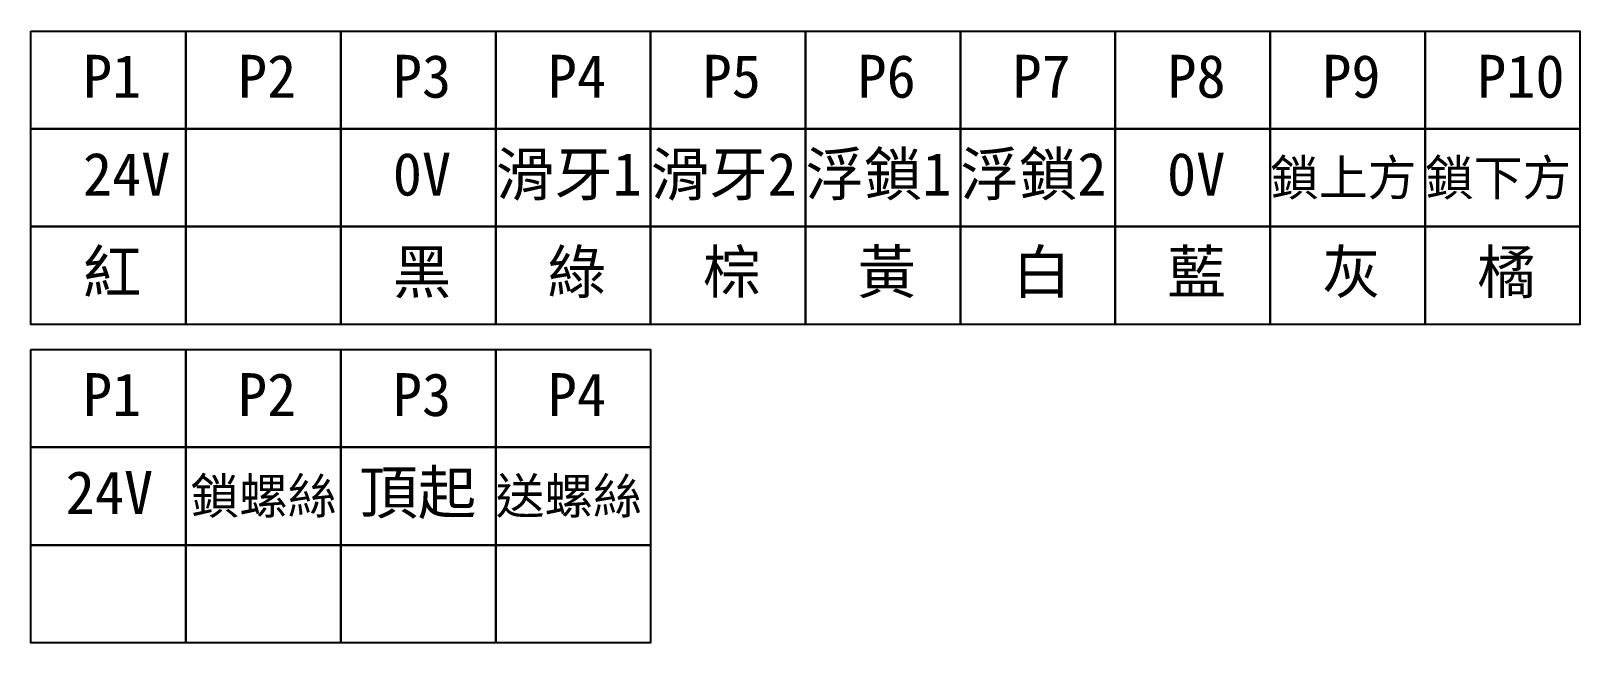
# Model space of a CAD drawing. Extents: x 10 to 297, y 3 to 310.
# Drawn here: x 81.9 to 212, y 258.6 to 309.9 of the extents above; entities that cross this region are included whole.
import ezdxf

# ---------------------------------------------------------------- set-up
doc = ezdxf.new("R2010")
doc.units = 0
doc.layers.add('圖框層', color=7, linetype='CONTINUOUS')
doc.layers.add('標尺寸層', color=3, linetype='CONTINUOUS')
doc.styles.add('STSL', font='KAIU.TTF')

msp = doc.modelspace()

# ---------------------------------------------------------------- linework, layer by layer
at = {"layer": '標尺寸層', "color": 7}
for points in [[(81.91, 309.92), (94.93, 309.92), (94.93, 301.72), (81.91, 301.72)], [(94.93, 309.92), (107.94, 309.92), (107.94, 301.72), (94.93, 301.72)], [(107.94, 309.92), (120.95, 309.92), (120.95, 301.72), (107.94, 301.72)], [(120.95, 309.92), (133.96, 309.92), (133.96, 301.72), (120.95, 301.72)], [(133.96, 309.92), (146.97, 309.92), (146.97, 301.72), (133.96, 301.72)], [(146.97, 309.92), (159.99, 309.92), (159.99, 301.72), (146.97, 301.72)], [(159.99, 309.92), (173, 309.92), (173, 301.72), (159.99, 301.72)], [(173, 309.92), (186.01, 309.92), (186.01, 301.72), (173, 301.72)], [(186.01, 309.92), (199.02, 309.92), (199.02, 301.72), (186.01, 301.72)], [(199.02, 309.92), (212.03, 309.92), (212.03, 301.72), (199.02, 301.72)], [(81.91, 301.72), (94.93, 301.72), (94.93, 293.51), (81.91, 293.51)], [(94.93, 301.72), (107.94, 301.72), (107.94, 293.51), (94.93, 293.51)], [(107.94, 301.72), (120.95, 301.72), (120.95, 293.51), (107.94, 293.51)], [(120.95, 301.72), (133.96, 301.72), (133.96, 293.51), (120.95, 293.51)], [(133.96, 301.72), (146.97, 301.72), (146.97, 293.51), (133.96, 293.51)], [(146.97, 301.72), (159.99, 301.72), (159.99, 293.51), (146.97, 293.51)], [(159.99, 301.72), (173, 301.72), (173, 293.51), (159.99, 293.51)], [(173, 301.72), (186.01, 301.72), (186.01, 293.51), (173, 293.51)], [(186.01, 301.72), (199.02, 301.72), (199.02, 293.51), (186.01, 293.51)], [(199.02, 301.72), (212.03, 301.72), (212.03, 293.51), (199.02, 293.51)], [(81.91, 293.51), (94.93, 293.51), (94.93, 285.3), (81.91, 285.3)], [(94.93, 293.51), (107.94, 293.51), (107.94, 285.3), (94.93, 285.3)], [(107.94, 293.51), (120.95, 293.51), (120.95, 285.3), (107.94, 285.3)], [(120.95, 293.51), (133.96, 293.51), (133.96, 285.3), (120.95, 285.3)], [(133.96, 293.51), (146.97, 293.51), (146.97, 285.3), (133.96, 285.3)], [(146.97, 293.51), (159.99, 293.51), (159.99, 285.3), (146.97, 285.3)], [(159.99, 293.51), (173, 293.51), (173, 285.3), (159.99, 285.3)], [(173, 293.51), (186.01, 293.51), (186.01, 285.3), (173, 285.3)], [(186.01, 293.51), (199.02, 293.51), (199.02, 285.3), (186.01, 285.3)], [(199.02, 293.51), (212.03, 293.51), (212.03, 285.3), (199.02, 285.3)], [(81.91, 283.21), (94.93, 283.21), (94.93, 275), (81.91, 275)], [(94.93, 283.21), (107.94, 283.21), (107.94, 275), (94.93, 275)], [(107.94, 283.21), (120.95, 283.21), (120.95, 275), (107.94, 275)], [(120.95, 283.21), (133.96, 283.21), (133.96, 275), (120.95, 275)], [(81.91, 275), (94.93, 275), (94.93, 266.79), (81.91, 266.79)], [(94.93, 275), (107.94, 275), (107.94, 266.79), (94.93, 266.79)], [(107.94, 275), (120.95, 275), (120.95, 266.79), (107.94, 266.79)], [(120.95, 275), (133.96, 275), (133.96, 266.79), (120.95, 266.79)], [(81.91, 266.79), (94.93, 266.79), (94.93, 258.58), (81.91, 258.58)], [(94.93, 266.79), (107.94, 266.79), (107.94, 258.58), (94.93, 258.58)], [(107.94, 266.79), (120.95, 266.79), (120.95, 258.58), (107.94, 258.58)], [(120.95, 266.79), (133.96, 266.79), (133.96, 258.58), (120.95, 258.58)]]:
    msp.add_lwpolyline(points, close=True, dxfattribs=at)

# ---------------------------------------------------------------- texts
at = {"layer": '圖框層', "color": 4, "style": 'STSL'}
for s, height, p in [('P1', 3.6, (86.28, 304.33)), ('P2', 3.6, (99.3, 304.33)), ('P3', 3.6, (112.31, 304.33)), ('P4', 3.6, (125.32, 304.33)), ('P5', 3.6, (138.33, 304.33)), ('P6', 3.6, (151.34, 304.33)), ('P7', 3.6, (164.36, 304.33)), ('P8', 3.6, (177.37, 304.33)), ('P9', 3.6, (190.38, 304.33)), ('P10', 3.6, (203.39, 304.33)), ('24V', 3.6, (86.28, 296.12)), ('0V', 3.6, (112.31, 296.12)), ('滑牙1', 3.6, (120.95, 296.12)), ('滑牙2', 3.6, (133.96, 296.12)), ('浮鎖1', 3.6, (146.97, 296.12)), ('浮鎖2', 3.6, (159.99, 296.12)), ('0V', 3.6, (177.34, 296.12)), ('鎖上方', 3, (186.01, 296.12)), ('鎖下方', 3, (199.02, 296.12)), ('紅', 3.6, (86.28, 287.91)), ('黑', 3.6, (112.31, 287.91)), ('綠', 3.6, (125.32, 287.91)), ('棕', 3.6, (138.33, 287.91)), ('黃', 3.6, (151.34, 287.91)), ('白', 3.6, (164.36, 287.91)), ('藍', 3.6, (177.37, 287.91)), ('灰', 3.6, (190.38, 287.91)), ('橘', 3.6, (203.39, 287.91)), ('P1', 3.6, (86.28, 277.62)), ('P2', 3.6, (99.3, 277.62)), ('P3', 3.6, (112.31, 277.62)), ('P4', 3.6, (125.32, 277.62)), ('頂起', 3.6, (109.5, 269.41)), ('24V', 3.6, (84.83, 269.41)), ('鎖螺絲', 3, (95.31, 269.41)), ('送螺絲', 3, (120.95, 269.41))]:
    msp.add_text(s, height=height, dxfattribs=at).set_placement(p)

doc.saveas('drawing.dxf')
